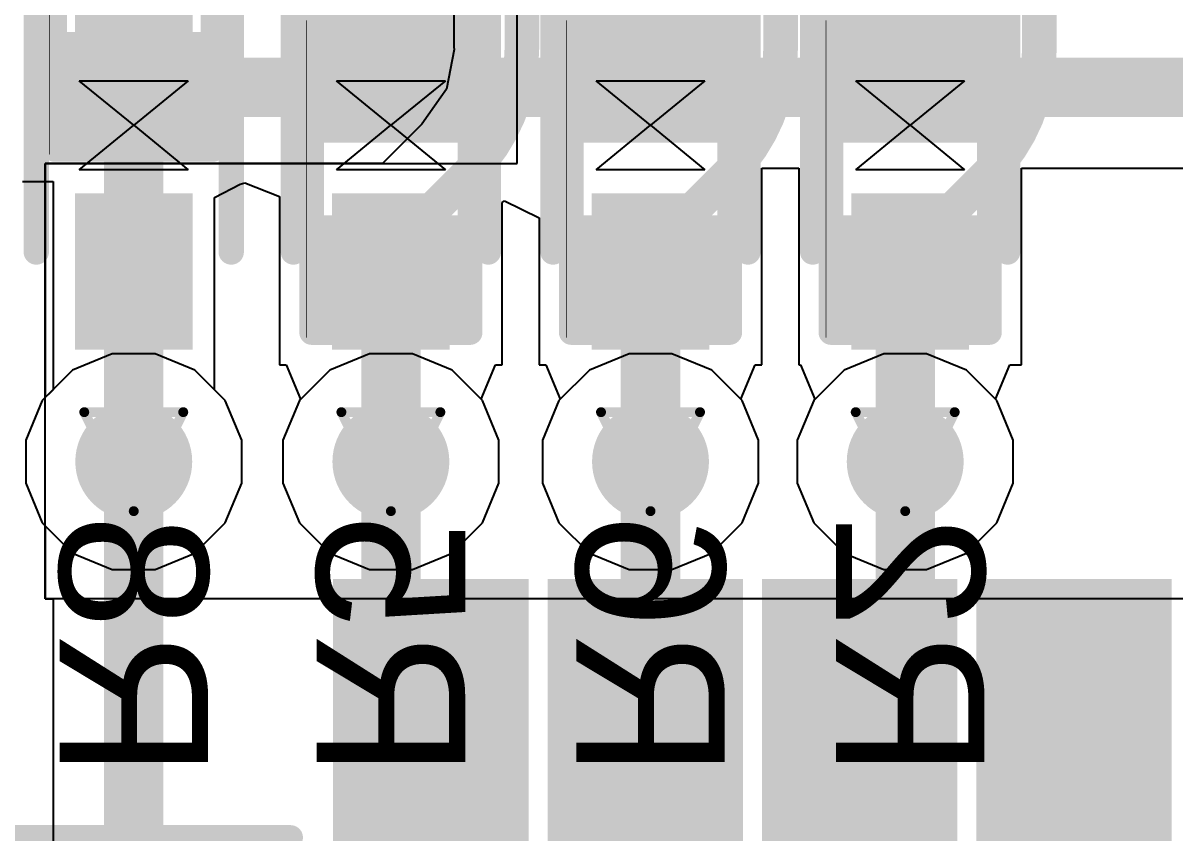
# Model space of a CAD drawing. Header units: inches. Extents: x 0 to 12.2, y 0 to 7.
# Drawn here: x 3.702 to 3.9347, y 2.2891 to 2.4527 of the extents above; entities that cross this region are included whole.
import ezdxf

# ---------------------------------------------------------------- set-up
doc = ezdxf.new("R2010")
doc.units = ezdxf.units.IN
doc.header["$MEASUREMENT"] = 0
for name, color, linetype in [('Bottom Layer', 5, 'Continuous'), ('Bottom Overlay', 54, 'Continuous'), ('Bottom Paste', 16, 'Continuous'), ('Bottom Solder', 6, 'Continuous'), ('Drill Drawing', 1, 'Continuous'), ('Layer 1', 16, 'Continuous'), ('Layer 2', 76, 'Continuous'), ('Top Layer', 1, 'Continuous'), ('Top Overlay', 2, 'Continuous'), ('Top Paste', 8, 'Continuous'), ('Top Solder', 216, 'Continuous'), ('Via Holes', 16, 'Continuous')]:
    doc.layers.add(name, color=color, linetype=linetype)
doc.styles.add('Arial', font='', dxfattribs={"height": 0.2})
doc.styles.get('Arial').set_extended_font_data('Arial')

# ---------------------------------------------------------------- blocks, each defined once
blk = doc.blocks.new('R___0402_B_156')
at = {"layer": 'Bottom Layer'}
for points in [[(-0.0095, 0.0125), (-0.0095, -0.0125), (-0.0275, -0.0125), (-0.0275, 0.0125)], [(0.0275, 0.0125), (0.0275, -0.0125), (0.0095, -0.0125), (0.0095, 0.0125)]]:
    blk.add_hatch(color=5, dxfattribs=at).paths.add_polyline_path(points)
at = {"layer": 'Bottom Paste'}
for points in [[(-0.0095, 0.0125), (-0.0095, -0.0125), (-0.0275, -0.0125), (-0.0275, 0.0125)], [(0.0275, 0.0125), (0.0275, -0.0125), (0.0095, -0.0125), (0.0095, 0.0125)]]:
    blk.add_hatch(color=16, dxfattribs=at).paths.add_polyline_path(points)
at = {"layer": 'Bottom Solder'}
for points in [[(-0.00733, 0.01467), (-0.00733, -0.01467), (-0.02967, -0.01467), (-0.02967, 0.01467)], [(0.02967, 0.01467), (0.02967, -0.01467), (0.00733, -0.01467), (0.00733, 0.01467)]]:
    blk.add_hatch(color=6, dxfattribs=at).paths.add_polyline_path(points)
at = {"layer": 'Bottom Overlay'}
for points in [[(-0.031, 0.016, 0.005, 0.005, 0), (-0.031, -0.016, 0.005, 0.005, 0)], [(-0.031, 0.016, 0.005, 0.005, 0), (0.031, 0.016, 0.005, 0.005, 0)], [(-0.032, 0.017, 0.000127, 0.000127, 0), (0.032, 0.017, 0.000127, 0.000127, 0)], [(0.031, 0.016, 0.005, 0.005, 0), (0.031, -0.016, 0.005, 0.005, 0)], [(-0.031, -0.016, 0.005, 0.005, 0), (0.031, -0.016, 0.005, 0.005, 0)]]:
    blk.add_lwpolyline(points, format="xyseb", dxfattribs=at)
for points in [[(-0.03225, 0.016, 0.0025, 0.0025, 1), (-0.02975, 0.016, 0.0025, 0.0025, 1)], [(-0.03225, 0.016, 0.0025, 0.0025, 1), (-0.02975, 0.016, 0.0025, 0.0025, 1)], [(-0.03203, 0.017, 0.0000635, 0.0000635, 1), (-0.03197, 0.017, 0.0000635, 0.0000635, 1)], [(0.02975, 0.016, 0.0025, 0.0025, 1), (0.03225, 0.016, 0.0025, 0.0025, 1)], [(0.02975, 0.016, 0.0025, 0.0025, 1), (0.03225, 0.016, 0.0025, 0.0025, 1)], [(0.03197, 0.017, 0.0000635, 0.0000635, 1), (0.03203, 0.017, 0.0000635, 0.0000635, 1)], [(-0.03225, -0.016, 0.0025, 0.0025, 1), (-0.02975, -0.016, 0.0025, 0.0025, 1)], [(-0.03225, -0.016, 0.0025, 0.0025, 1), (-0.02975, -0.016, 0.0025, 0.0025, 1)], [(0.02975, -0.016, 0.0025, 0.0025, 1), (0.03225, -0.016, 0.0025, 0.0025, 1)], [(0.02975, -0.016, 0.0025, 0.0025, 1), (0.03225, -0.016, 0.0025, 0.0025, 1)]]:
    blk.add_lwpolyline(points, format="xyseb", close=True, dxfattribs=at)
blk = doc.blocks.new('R___0402_B_158')
at = {"layer": 'Bottom Layer'}
for points in [[(-0.0095, 0.0125), (-0.0095, -0.0125), (-0.0275, -0.0125), (-0.0275, 0.0125)], [(0.0275, 0.0125), (0.0275, -0.0125), (0.0095, -0.0125), (0.0095, 0.0125)]]:
    blk.add_hatch(color=5, dxfattribs=at).paths.add_polyline_path(points)
at = {"layer": 'Bottom Paste'}
for points in [[(-0.0095, 0.0125), (-0.0095, -0.0125), (-0.0275, -0.0125), (-0.0275, 0.0125)], [(0.0275, 0.0125), (0.0275, -0.0125), (0.0095, -0.0125), (0.0095, 0.0125)]]:
    blk.add_hatch(color=16, dxfattribs=at).paths.add_polyline_path(points)
at = {"layer": 'Bottom Solder'}
for points in [[(-0.00733, 0.01467), (-0.00733, -0.01467), (-0.02967, -0.01467), (-0.02967, 0.01467)], [(0.02967, 0.01467), (0.02967, -0.01467), (0.00733, -0.01467), (0.00733, 0.01467)]]:
    blk.add_hatch(color=6, dxfattribs=at).paths.add_polyline_path(points)
at = {"layer": 'Bottom Overlay'}
for points in [[(-0.031, 0.016, 0.005, 0.005, 0), (0.031, 0.016, 0.005, 0.005, 0)], [(-0.031, 0.016, 0.005, 0.005, 0), (-0.031, -0.016, 0.005, 0.005, 0)], [(-0.032, 0.017, 0.000127, 0.000127, 0), (0.032, 0.017, 0.000127, 0.000127, 0)], [(0.031, 0.016, 0.005, 0.005, 0), (0.031, -0.016, 0.005, 0.005, 0)], [(0.031, -0.016, 0.005, 0.005, 0), (-0.031, -0.016, 0.005, 0.005, 0)]]:
    blk.add_lwpolyline(points, format="xyseb", dxfattribs=at)
for points in [[(-0.03225, 0.016, 0.0025, 0.0025, 1), (-0.02975, 0.016, 0.0025, 0.0025, 1)], [(-0.03225, 0.016, 0.0025, 0.0025, 1), (-0.02975, 0.016, 0.0025, 0.0025, 1)], [(-0.03203, 0.017, 0.0000635, 0.0000635, 1), (-0.03197, 0.017, 0.0000635, 0.0000635, 1)], [(0.02975, 0.016, 0.0025, 0.0025, 1), (0.03225, 0.016, 0.0025, 0.0025, 1)], [(0.02975, 0.016, 0.0025, 0.0025, 1), (0.03225, 0.016, 0.0025, 0.0025, 1)], [(0.03197, 0.017, 0.0000635, 0.0000635, 1), (0.03203, 0.017, 0.0000635, 0.0000635, 1)], [(-0.03225, -0.016, 0.0025, 0.0025, 1), (-0.02975, -0.016, 0.0025, 0.0025, 1)], [(-0.03225, -0.016, 0.0025, 0.0025, 1), (-0.02975, -0.016, 0.0025, 0.0025, 1)], [(0.02975, -0.016, 0.0025, 0.0025, 1), (0.03225, -0.016, 0.0025, 0.0025, 1)], [(0.02975, -0.016, 0.0025, 0.0025, 1), (0.03225, -0.016, 0.0025, 0.0025, 1)]]:
    blk.add_lwpolyline(points, format="xyseb", close=True, dxfattribs=at)
blk = doc.blocks.new('R___0402_B_159')
at = {"layer": 'Bottom Layer'}
for points in [[(-0.0095, 0.0125), (-0.0095, -0.0125), (-0.0275, -0.0125), (-0.0275, 0.0125)], [(0.0275, 0.0125), (0.0275, -0.0125), (0.0095, -0.0125), (0.0095, 0.0125)]]:
    blk.add_hatch(color=5, dxfattribs=at).paths.add_polyline_path(points)
at = {"layer": 'Bottom Paste'}
for points in [[(-0.0095, 0.0125), (-0.0095, -0.0125), (-0.0275, -0.0125), (-0.0275, 0.0125)], [(0.0275, 0.0125), (0.0275, -0.0125), (0.0095, -0.0125), (0.0095, 0.0125)]]:
    blk.add_hatch(color=16, dxfattribs=at).paths.add_polyline_path(points)
at = {"layer": 'Bottom Solder'}
for points in [[(-0.00733, 0.01467), (-0.00733, -0.01467), (-0.02967, -0.01467), (-0.02967, 0.01467)], [(0.02967, 0.01467), (0.02967, -0.01467), (0.00733, -0.01467), (0.00733, 0.01467)]]:
    blk.add_hatch(color=6, dxfattribs=at).paths.add_polyline_path(points)
at = {"layer": 'Bottom Overlay'}
for points in [[(-0.031, 0.016, 0.005, 0.005, 0), (0.031, 0.016, 0.005, 0.005, 0)], [(-0.031, 0.016, 0.005, 0.005, 0), (-0.031, -0.016, 0.005, 0.005, 0)], [(-0.032, 0.017, 0.000127, 0.000127, 0), (0.032, 0.017, 0.000127, 0.000127, 0)], [(0.031, 0.016, 0.005, 0.005, 0), (0.031, -0.016, 0.005, 0.005, 0)], [(0.031, -0.016, 0.005, 0.005, 0), (-0.031, -0.016, 0.005, 0.005, 0)]]:
    blk.add_lwpolyline(points, format="xyseb", dxfattribs=at)
for points in [[(-0.03225, 0.016, 0.0025, 0.0025, 1), (-0.02975, 0.016, 0.0025, 0.0025, 1)], [(-0.03225, 0.016, 0.0025, 0.0025, 1), (-0.02975, 0.016, 0.0025, 0.0025, 1)], [(-0.03203, 0.017, 0.0000635, 0.0000635, 1), (-0.03197, 0.017, 0.0000635, 0.0000635, 1)], [(0.02975, 0.016, 0.0025, 0.0025, 1), (0.03225, 0.016, 0.0025, 0.0025, 1)], [(0.02975, 0.016, 0.0025, 0.0025, 1), (0.03225, 0.016, 0.0025, 0.0025, 1)], [(0.03197, 0.017, 0.0000635, 0.0000635, 1), (0.03203, 0.017, 0.0000635, 0.0000635, 1)], [(-0.03225, -0.016, 0.0025, 0.0025, 1), (-0.02975, -0.016, 0.0025, 0.0025, 1)], [(-0.03225, -0.016, 0.0025, 0.0025, 1), (-0.02975, -0.016, 0.0025, 0.0025, 1)], [(0.02975, -0.016, 0.0025, 0.0025, 1), (0.03225, -0.016, 0.0025, 0.0025, 1)], [(0.02975, -0.016, 0.0025, 0.0025, 1), (0.03225, -0.016, 0.0025, 0.0025, 1)]]:
    blk.add_lwpolyline(points, format="xyseb", close=True, dxfattribs=at)
blk = doc.blocks.new('R___0402_B_162')
at = {"layer": 'Bottom Layer'}
for points in [[(-0.0095, 0.0125), (-0.0095, -0.0125), (-0.0275, -0.0125), (-0.0275, 0.0125)], [(0.0275, 0.0125), (0.0275, -0.0125), (0.0095, -0.0125), (0.0095, 0.0125)]]:
    blk.add_hatch(color=5, dxfattribs=at).paths.add_polyline_path(points)
at = {"layer": 'Bottom Paste'}
for points in [[(-0.0095, 0.0125), (-0.0095, -0.0125), (-0.0275, -0.0125), (-0.0275, 0.0125)], [(0.0275, 0.0125), (0.0275, -0.0125), (0.0095, -0.0125), (0.0095, 0.0125)]]:
    blk.add_hatch(color=16, dxfattribs=at).paths.add_polyline_path(points)
at = {"layer": 'Bottom Solder'}
for points in [[(-0.00733, 0.01467), (-0.00733, -0.01467), (-0.02967, -0.01467), (-0.02967, 0.01467)], [(0.02967, 0.01467), (0.02967, -0.01467), (0.00733, -0.01467), (0.00733, 0.01467)]]:
    blk.add_hatch(color=6, dxfattribs=at).paths.add_polyline_path(points)
at = {"layer": 'Bottom Overlay'}
for points in [[(-0.031, 0.016, 0.005, 0.005, 0), (0.031, 0.016, 0.005, 0.005, 0)], [(-0.031, 0.016, 0.005, 0.005, 0), (-0.031, -0.016, 0.005, 0.005, 0)], [(-0.032, 0.017, 0.000127, 0.000127, 0), (0.032, 0.017, 0.000127, 0.000127, 0)], [(0.031, 0.016, 0.005, 0.005, 0), (0.031, -0.016, 0.005, 0.005, 0)], [(-0.031, -0.016, 0.005, 0.005, 0), (0.031, -0.016, 0.005, 0.005, 0)]]:
    blk.add_lwpolyline(points, format="xyseb", dxfattribs=at)
for points in [[(-0.03225, 0.016, 0.0025, 0.0025, 1), (-0.02975, 0.016, 0.0025, 0.0025, 1)], [(-0.03225, 0.016, 0.0025, 0.0025, 1), (-0.02975, 0.016, 0.0025, 0.0025, 1)], [(-0.03203, 0.017, 0.0000635, 0.0000635, 1), (-0.03197, 0.017, 0.0000635, 0.0000635, 1)], [(0.02975, 0.016, 0.0025, 0.0025, 1), (0.03225, 0.016, 0.0025, 0.0025, 1)], [(0.02975, 0.016, 0.0025, 0.0025, 1), (0.03225, 0.016, 0.0025, 0.0025, 1)], [(0.03197, 0.017, 0.0000635, 0.0000635, 1), (0.03203, 0.017, 0.0000635, 0.0000635, 1)], [(-0.03225, -0.016, 0.0025, 0.0025, 1), (-0.02975, -0.016, 0.0025, 0.0025, 1)], [(-0.03225, -0.016, 0.0025, 0.0025, 1), (-0.02975, -0.016, 0.0025, 0.0025, 1)], [(0.02975, -0.016, 0.0025, 0.0025, 1), (0.03225, -0.016, 0.0025, 0.0025, 1)], [(0.02975, -0.016, 0.0025, 0.0025, 1), (0.03225, -0.016, 0.0025, 0.0025, 1)]]:
    blk.add_lwpolyline(points, format="xyseb", close=True, dxfattribs=at)
blk = doc.blocks.new('5027740891_195')
at = {"layer": 'Top Layer'}
for points in [[(-0.13199, 0.32185), (-0.10049, 0.32185), (-0.10049, 0.25571), (-0.13199, 0.25571)], [(-0.08868, 0.32185), (-0.05718, 0.32185), (-0.05718, 0.25571), (-0.08868, 0.25571)], [(-0.04537, 0.32185), (-0.01388, 0.32185), (-0.01388, 0.25571), (-0.04537, 0.25571)], [(-0.00207, 0.32185), (0.02943, 0.32185), (0.02943, 0.25571), (-0.00207, 0.25571)]]:
    blk.add_hatch(color=1, dxfattribs=at).paths.add_polyline_path(points)
at = {"layer": 'Top Paste'}
for points in [[(-0.13199, 0.32185), (-0.10049, 0.32185), (-0.10049, 0.25571), (-0.13199, 0.25571)], [(-0.08868, 0.32185), (-0.05718, 0.32185), (-0.05718, 0.25571), (-0.08868, 0.25571)], [(-0.04537, 0.32185), (-0.01388, 0.32185), (-0.01388, 0.25571), (-0.04537, 0.25571)], [(-0.00207, 0.32185), (0.02943, 0.32185), (0.02943, 0.25571), (-0.00207, 0.25571)]]:
    blk.add_hatch(color=8, dxfattribs=at).paths.add_polyline_path(points)
at = {"layer": 'Top Solder'}
for points in [[(-0.13599, 0.32585), (-0.09649, 0.32585), (-0.09649, 0.25171), (-0.13599, 0.25171)], [(-0.09268, 0.32585), (-0.05318, 0.32585), (-0.05318, 0.25171), (-0.09268, 0.25171)], [(-0.04937, 0.32585), (-0.00988, 0.32585), (-0.00988, 0.25171), (-0.04937, 0.25171)], [(-0.00607, 0.32585), (0.03343, 0.32585), (0.03343, 0.25171), (-0.00607, 0.25171)]]:
    blk.add_hatch(color=216, dxfattribs=at).paths.add_polyline_path(points)
at = {"layer": 'Top Overlay'}
blk.add_lwpolyline([(-0.21191, 0.27362, 0.005, 0.005, 0), (-0.14459, 0.27362, 0.005, 0.005, 0)], format="xyseb", dxfattribs=at)
blk.add_lwpolyline([(-0.14584, 0.27362, 0.0025, 0.0025, 1), (-0.14334, 0.27362, 0.0025, 0.0025, 1)], format="xyseb", close=True, dxfattribs=at)
blk = doc.blocks.new('SOD_523__B__D____________202')
at = {"layer": 'Top Layer'}
for points in [[(-0.04134, 0.00787), (-0.01771, 0.00787), (-0.01771, -0.00787), (-0.04134, -0.00787)], [(0.04134, -0.00787), (0.01771, -0.00787), (0.01771, 0.00787), (0.04134, 0.00787)]]:
    blk.add_hatch(color=1, dxfattribs=at).paths.add_polyline_path(points)
at = {"layer": 'Top Paste'}
for points in [[(-0.04134, 0.00787), (-0.01771, 0.00787), (-0.01771, -0.00787), (-0.04134, -0.00787)], [(0.04134, -0.00787), (0.01771, -0.00787), (0.01771, 0.00787), (0.04134, 0.00787)]]:
    blk.add_hatch(color=8, dxfattribs=at).paths.add_polyline_path(points)
at = {"layer": 'Top Solder'}
for points in [[(-0.04534, 0.01187), (-0.01371, 0.01187), (-0.01371, -0.01187), (-0.04534, -0.01187)], [(0.04534, -0.01187), (0.01371, -0.01187), (0.01371, 0.01187), (0.04534, 0.01187)]]:
    blk.add_hatch(color=216, dxfattribs=at).paths.add_polyline_path(points)
at = {"layer": 'Top Overlay'}
for p, q in [((-0.009, -0.011), (-0.009, 0.011)), ((-0.009, 0.011), (0, 0)), ((0, 0), (0.009, 0.011)), ((0.009, 0.011), (0.009, -0.011)), ((0, 0), (-0.009, -0.011)), ((0, 0), (0, 0)), ((0, 0), (0, 0)), ((0.009, -0.011), (0, 0))]:
    blk.add_line(p, q, dxfattribs=at)
for points in [[(0.02559, 0.01969, 0.00512, 0.00512, 0), (-0.02559, 0.01969, 0.00512, 0.00512, 0)], [(0, -0.01, 0.00394, 0.00394, 0), (0, 0.009, 0.00394, 0.00394, 0)], [(0.02559, -0.01969, 0.00512, 0.00512, 0), (-0.02559, -0.01969, 0.00512, 0.00512, 0)]]:
    blk.add_lwpolyline(points, format="xyseb", dxfattribs=at)
for points in [[(-0.02687, 0.01969, 0.00256, 0.00256, 1), (-0.02431, 0.01969, 0.00256, 0.00256, 1)], [(0.02431, 0.01969, 0.00256, 0.00256, 1), (0.02687, 0.01969, 0.00256, 0.00256, 1)], [(-0.00098, 0.009, 0.00197, 0.00197, 1), (0.00098, 0.009, 0.00197, 0.00197, 1)], [(-0.00098, -0.01, 0.00197, 0.00197, 1), (0.00098, -0.01, 0.00197, 0.00197, 1)], [(-0.02687, -0.01969, 0.00256, 0.00256, 1), (-0.02431, -0.01969, 0.00256, 0.00256, 1)], [(0.02431, -0.01969, 0.00256, 0.00256, 1), (0.02687, -0.01969, 0.00256, 0.00256, 1)]]:
    blk.add_lwpolyline(points, format="xyseb", close=True, dxfattribs=at)
blk = doc.blocks.new('SOD_523__B__D____________203')
at = {"layer": 'Top Layer'}
for points in [[(-0.04134, 0.00787), (-0.01771, 0.00787), (-0.01771, -0.00787), (-0.04134, -0.00787)], [(0.04134, -0.00787), (0.01771, -0.00787), (0.01771, 0.00787), (0.04134, 0.00787)]]:
    blk.add_hatch(color=1, dxfattribs=at).paths.add_polyline_path(points)
at = {"layer": 'Top Paste'}
for points in [[(-0.04134, 0.00787), (-0.01771, 0.00787), (-0.01771, -0.00787), (-0.04134, -0.00787)], [(0.04134, -0.00787), (0.01771, -0.00787), (0.01771, 0.00787), (0.04134, 0.00787)]]:
    blk.add_hatch(color=8, dxfattribs=at).paths.add_polyline_path(points)
at = {"layer": 'Top Solder'}
for points in [[(-0.04534, 0.01187), (-0.01371, 0.01187), (-0.01371, -0.01187), (-0.04534, -0.01187)], [(0.04534, -0.01187), (0.01371, -0.01187), (0.01371, 0.01187), (0.04534, 0.01187)]]:
    blk.add_hatch(color=216, dxfattribs=at).paths.add_polyline_path(points)
at = {"layer": 'Top Overlay'}
for p, q in [((-0.009, -0.011), (-0.009, 0.011)), ((-0.009, 0.011), (0, 0)), ((0, 0), (0.009, 0.011)), ((0.009, 0.011), (0.009, -0.011)), ((0, 0), (-0.009, -0.011)), ((0, 0), (0, 0)), ((0, 0), (0, 0)), ((0.009, -0.011), (0, 0))]:
    blk.add_line(p, q, dxfattribs=at)
for points in [[(0.02559, 0.01969, 0.00512, 0.00512, 0), (-0.02559, 0.01969, 0.00512, 0.00512, 0)], [(0, -0.01, 0.00394, 0.00394, 0), (0, 0.009, 0.00394, 0.00394, 0)], [(0.02559, -0.01969, 0.00512, 0.00512, 0), (-0.02559, -0.01969, 0.00512, 0.00512, 0)]]:
    blk.add_lwpolyline(points, format="xyseb", dxfattribs=at)
for points in [[(-0.02687, 0.01969, 0.00256, 0.00256, 1), (-0.02431, 0.01969, 0.00256, 0.00256, 1)], [(0.02431, 0.01969, 0.00256, 0.00256, 1), (0.02687, 0.01969, 0.00256, 0.00256, 1)], [(-0.00098, 0.009, 0.00197, 0.00197, 1), (0.00098, 0.009, 0.00197, 0.00197, 1)], [(-0.00098, -0.01, 0.00197, 0.00197, 1), (0.00098, -0.01, 0.00197, 0.00197, 1)], [(-0.02687, -0.01969, 0.00256, 0.00256, 1), (-0.02431, -0.01969, 0.00256, 0.00256, 1)], [(0.02431, -0.01969, 0.00256, 0.00256, 1), (0.02687, -0.01969, 0.00256, 0.00256, 1)]]:
    blk.add_lwpolyline(points, format="xyseb", close=True, dxfattribs=at)
blk = doc.blocks.new('SOD_523__B__D____________206')
at = {"layer": 'Top Layer'}
for points in [[(-0.04134, 0.00787), (-0.01771, 0.00787), (-0.01771, -0.00787), (-0.04134, -0.00787)], [(0.04134, -0.00787), (0.01771, -0.00787), (0.01771, 0.00787), (0.04134, 0.00787)]]:
    blk.add_hatch(color=1, dxfattribs=at).paths.add_polyline_path(points)
at = {"layer": 'Top Paste'}
for points in [[(-0.04134, 0.00787), (-0.01771, 0.00787), (-0.01771, -0.00787), (-0.04134, -0.00787)], [(0.04134, -0.00787), (0.01771, -0.00787), (0.01771, 0.00787), (0.04134, 0.00787)]]:
    blk.add_hatch(color=8, dxfattribs=at).paths.add_polyline_path(points)
at = {"layer": 'Top Solder'}
for points in [[(-0.04534, 0.01187), (-0.01371, 0.01187), (-0.01371, -0.01187), (-0.04534, -0.01187)], [(0.04534, -0.01187), (0.01371, -0.01187), (0.01371, 0.01187), (0.04534, 0.01187)]]:
    blk.add_hatch(color=216, dxfattribs=at).paths.add_polyline_path(points)
at = {"layer": 'Top Overlay'}
for p, q in [((-0.009, -0.011), (-0.009, 0.011)), ((-0.009, 0.011), (0, 0)), ((0, 0), (0.009, 0.011)), ((0.009, 0.011), (0.009, -0.011)), ((0, 0), (-0.009, -0.011)), ((0, 0), (0, 0)), ((0, 0), (0, 0)), ((0.009, -0.011), (0, 0))]:
    blk.add_line(p, q, dxfattribs=at)
for points in [[(0.02559, 0.01969, 0.00512, 0.00512, 0), (-0.02559, 0.01969, 0.00512, 0.00512, 0)], [(0, -0.01, 0.00394, 0.00394, 0), (0, 0.009, 0.00394, 0.00394, 0)], [(0.02559, -0.01969, 0.00512, 0.00512, 0), (-0.02559, -0.01969, 0.00512, 0.00512, 0)]]:
    blk.add_lwpolyline(points, format="xyseb", dxfattribs=at)
for points in [[(-0.02687, 0.01969, 0.00256, 0.00256, 1), (-0.02431, 0.01969, 0.00256, 0.00256, 1)], [(0.02431, 0.01969, 0.00256, 0.00256, 1), (0.02687, 0.01969, 0.00256, 0.00256, 1)], [(-0.00098, 0.009, 0.00197, 0.00197, 1), (0.00098, 0.009, 0.00197, 0.00197, 1)], [(-0.00098, -0.01, 0.00197, 0.00197, 1), (0.00098, -0.01, 0.00197, 0.00197, 1)], [(-0.02687, -0.01969, 0.00256, 0.00256, 1), (-0.02431, -0.01969, 0.00256, 0.00256, 1)], [(0.02431, -0.01969, 0.00256, 0.00256, 1), (0.02687, -0.01969, 0.00256, 0.00256, 1)]]:
    blk.add_lwpolyline(points, format="xyseb", close=True, dxfattribs=at)
blk = doc.blocks.new('SOD_523__B__D____________208')
at = {"layer": 'Top Layer'}
for points in [[(-0.04134, 0.00787), (-0.01771, 0.00787), (-0.01771, -0.00787), (-0.04134, -0.00787)], [(0.04134, -0.00787), (0.01771, -0.00787), (0.01771, 0.00787), (0.04134, 0.00787)]]:
    blk.add_hatch(color=1, dxfattribs=at).paths.add_polyline_path(points)
at = {"layer": 'Top Paste'}
for points in [[(-0.04134, 0.00787), (-0.01771, 0.00787), (-0.01771, -0.00787), (-0.04134, -0.00787)], [(0.04134, -0.00787), (0.01771, -0.00787), (0.01771, 0.00787), (0.04134, 0.00787)]]:
    blk.add_hatch(color=8, dxfattribs=at).paths.add_polyline_path(points)
at = {"layer": 'Top Solder'}
for points in [[(-0.04534, 0.01187), (-0.01371, 0.01187), (-0.01371, -0.01187), (-0.04534, -0.01187)], [(0.04534, -0.01187), (0.01371, -0.01187), (0.01371, 0.01187), (0.04534, 0.01187)]]:
    blk.add_hatch(color=216, dxfattribs=at).paths.add_polyline_path(points)
at = {"layer": 'Top Overlay'}
for p, q in [((-0.009, -0.011), (-0.009, 0.011)), ((-0.009, 0.011), (0, 0)), ((0, 0), (0.009, 0.011)), ((0.009, 0.011), (0.009, -0.011)), ((0, 0), (-0.009, -0.011)), ((0, 0), (0, 0)), ((0.009, -0.011), (0, 0)), ((0, 0), (0, 0))]:
    blk.add_line(p, q, dxfattribs=at)
for points in [[(0.02559, 0.01969, 0.00512, 0.00512, 0), (-0.02559, 0.01969, 0.00512, 0.00512, 0)], [(0, -0.01, 0.00394, 0.00394, 0), (0, 0.009, 0.00394, 0.00394, 0)], [(0.02559, -0.01969, 0.00512, 0.00512, 0), (-0.02559, -0.01969, 0.00512, 0.00512, 0)]]:
    blk.add_lwpolyline(points, format="xyseb", dxfattribs=at)
for points in [[(-0.02687, 0.01969, 0.00256, 0.00256, 1), (-0.02431, 0.01969, 0.00256, 0.00256, 1)], [(0.02431, 0.01969, 0.00256, 0.00256, 1), (0.02687, 0.01969, 0.00256, 0.00256, 1)], [(-0.00098, 0.009, 0.00197, 0.00197, 1), (0.00098, 0.009, 0.00197, 0.00197, 1)], [(-0.00098, -0.01, 0.00197, 0.00197, 1), (0.00098, -0.01, 0.00197, 0.00197, 1)], [(-0.02687, -0.01969, 0.00256, 0.00256, 1), (-0.02431, -0.01969, 0.00256, 0.00256, 1)], [(0.02431, -0.01969, 0.00256, 0.00256, 1), (0.02687, -0.01969, 0.00256, 0.00256, 1)]]:
    blk.add_lwpolyline(points, format="xyseb", close=True, dxfattribs=at)

msp = doc.modelspace()

# ---------------------------------------------------------------- hatches: boundary and pattern name
at = {"layer": 'Bottom Layer'}
h = msp.add_hatch(color=5, dxfattribs=at)
edge = h.paths.add_edge_path()
edge.add_arc((3.72432, 2.36412), 0.01181, 0, 360)
h = msp.add_hatch(color=5, dxfattribs=at)
edge = h.paths.add_edge_path()
edge.add_arc((3.77627, 2.36412), 0.01181, 0, 360)
h = msp.add_hatch(color=5, dxfattribs=at)
edge = h.paths.add_edge_path()
edge.add_arc((3.82872, 2.36412), 0.01181, 0, 360)
h = msp.add_hatch(color=5, dxfattribs=at)
edge = h.paths.add_edge_path()
edge.add_arc((3.88018, 2.36412), 0.01181, 0, 360)
at = {"layer": 'Layer 1'}
h = msp.add_hatch(color=16, dxfattribs=at)
edge = h.paths.add_edge_path()
edge.add_arc((3.72432, 2.36412), 0.01181, 0, 360)
h = msp.add_hatch(color=16, dxfattribs=at)
edge = h.paths.add_edge_path()
edge.add_arc((3.77627, 2.36412), 0.01181, 0, 360)
h = msp.add_hatch(color=16, dxfattribs=at)
edge = h.paths.add_edge_path()
edge.add_arc((3.82872, 2.36412), 0.01181, 0, 360)
h = msp.add_hatch(color=16, dxfattribs=at)
edge = h.paths.add_edge_path()
edge.add_arc((3.88018, 2.36412), 0.01181, 0, 360)
at = {"layer": 'Layer 2'}
h = msp.add_hatch(color=76, dxfattribs=at)
edge = h.paths.add_edge_path()
edge.add_arc((3.72432, 2.36412), 0.01181, 0, 360)
h = msp.add_hatch(color=76, dxfattribs=at)
edge = h.paths.add_edge_path()
edge.add_arc((3.77627, 2.36412), 0.01181, 0, 360)
h = msp.add_hatch(color=76, dxfattribs=at)
edge = h.paths.add_edge_path()
edge.add_arc((3.82872, 2.36412), 0.01181, 0, 360)
h = msp.add_hatch(color=76, dxfattribs=at)
edge = h.paths.add_edge_path()
edge.add_arc((3.88018, 2.36412), 0.01181, 0, 360)
at = {"layer": 'Top Layer'}
h = msp.add_hatch(color=1, dxfattribs=at)
edge = h.paths.add_edge_path()
edge.add_arc((3.72432, 2.36412), 0.01181, 0, 360)
h = msp.add_hatch(color=1, dxfattribs=at)
edge = h.paths.add_edge_path()
edge.add_arc((3.77627, 2.36412), 0.01181, 0, 360)
h = msp.add_hatch(color=1, dxfattribs=at)
edge = h.paths.add_edge_path()
edge.add_arc((3.82872, 2.36412), 0.01181, 0, 360)
h = msp.add_hatch(color=1, dxfattribs=at)
edge = h.paths.add_edge_path()
edge.add_arc((3.88018, 2.36412), 0.01181, 0, 360)
at = {"layer": 'Via Holes'}
h = msp.add_hatch(color=7, dxfattribs=at)
edge = h.paths.add_edge_path()
edge.add_arc((3.72432, 2.36412), 0.00591, 0, 360)
h = msp.add_hatch(color=7, dxfattribs=at)
edge = h.paths.add_edge_path()
edge.add_arc((3.77627, 2.36412), 0.00591, 0, 360)
h = msp.add_hatch(color=7, dxfattribs=at)
edge = h.paths.add_edge_path()
edge.add_arc((3.82872, 2.36412), 0.00591, 0, 360)
h = msp.add_hatch(color=7, dxfattribs=at)
edge = h.paths.add_edge_path()
edge.add_arc((3.88018, 2.36412), 0.00591, 0, 360)

# ---------------------------------------------------------------- linework, layer by layer
at = {"layer": 'Bottom Layer'}
for p, q in [((3.85122, 2.42071), (3.85122, 2.4234)), ((3.85122, 2.4234), (3.85868, 2.4234)), ((3.85868, 2.4234), (3.85868, 2.38371)), ((3.90368, 2.38371), (3.90368, 2.4234)), ((3.90368, 2.4234), (4.01202, 2.4234)), ((3.70182, 2.42071), (3.70801, 2.42071)), ((3.70801, 2.42071), (3.70801, 2.37865)), ((3.74584, 2.4202), (3.74677, 2.42046)), ((3.74677, 2.42046), (3.75377, 2.41765)), ((3.85122, 2.38371), (3.85122, 2.42071)), ((3.85122, 2.42071), (3.85122, 2.42071)), ((3.74064, 2.41751), (3.74584, 2.4202)), ((3.74064, 2.37865), (3.74064, 2.41751)), ((3.75377, 2.41765), (3.75377, 2.38371)), ((3.79877, 2.41646), (3.79922, 2.41681)), ((3.79877, 2.38371), (3.79877, 2.41646)), ((3.79922, 2.41681), (3.80622, 2.41335)), ((3.80622, 2.41335), (3.80622, 2.38371)), ((3.75377, 2.38371), (3.75512, 2.38371)), ((3.75512, 2.38371), (3.75802, 2.37671)), ((3.79453, 2.37671), (3.79743, 2.38371)), ((3.79743, 2.38371), (3.79877, 2.38371)), ((3.80622, 2.38371), (3.80757, 2.38371)), ((3.80757, 2.38371), (3.81047, 2.37671)), ((3.84698, 2.37671), (3.84988, 2.38371)), ((3.84988, 2.38371), (3.85122, 2.38371)), ((3.85868, 2.38371), (3.85902, 2.38371)), ((3.85902, 2.38371), (3.86192, 2.37671)), ((3.89843, 2.37671), (3.90133, 2.38371)), ((3.90133, 2.38371), (3.90368, 2.38371)), ((3.70801, 2.37865), (3.70583, 2.37647)), ((3.74281, 2.37647), (3.74064, 2.37865)), ((3.70583, 2.37647), (3.70251, 2.36846)), ((3.74613, 2.36846), (3.74281, 2.37647)), ((3.75778, 2.37647), (3.75446, 2.36846)), ((3.75802, 2.37671), (3.75778, 2.37647)), ((3.79476, 2.37647), (3.79453, 2.37671)), ((3.79809, 2.36846), (3.79476, 2.37647)), ((3.81023, 2.37647), (3.80691, 2.36846)), ((3.81047, 2.37671), (3.81023, 2.37647)), ((3.84722, 2.37647), (3.84698, 2.37671)), ((3.85054, 2.36846), (3.84722, 2.37647)), ((3.86169, 2.37647), (3.85836, 2.36846)), ((3.86192, 2.37671), (3.86169, 2.37647)), ((3.89867, 2.37647), (3.89843, 2.37671)), ((3.90199, 2.36846), (3.89867, 2.37647)), ((3.70251, 2.36846), (3.70251, 2.35978)), ((3.74613, 2.35978), (3.74613, 2.36846)), ((3.75446, 2.36846), (3.75446, 2.35978)), ((3.79809, 2.35978), (3.79809, 2.36846)), ((3.80691, 2.36846), (3.80691, 2.35978)), ((3.85054, 2.35978), (3.85054, 2.36846)), ((3.85836, 2.36846), (3.85836, 2.35978)), ((3.90199, 2.35978), (3.90199, 2.36846)), ((3.70251, 2.35978), (3.70583, 2.35176)), ((3.74281, 2.35176), (3.74613, 2.35978)), ((3.75446, 2.35978), (3.75778, 2.35176)), ((3.79476, 2.35176), (3.79809, 2.35978)), ((3.80691, 2.35978), (3.81023, 2.35176)), ((3.84722, 2.35176), (3.85054, 2.35978)), ((3.85836, 2.35978), (3.86169, 2.35176)), ((3.89867, 2.35176), (3.90199, 2.35978)), ((3.70583, 2.35176), (3.71197, 2.34563)), ((3.73668, 2.34563), (3.74281, 2.35176)), ((3.75778, 2.35176), (3.76392, 2.34563)), ((3.78863, 2.34563), (3.79476, 2.35176)), ((3.81023, 2.35176), (3.81637, 2.34563)), ((3.84108, 2.34563), (3.84722, 2.35176)), ((3.86169, 2.35176), (3.86782, 2.34563)), ((3.89253, 2.34563), (3.89867, 2.35176)), ((3.71197, 2.34563), (3.71998, 2.34231)), ((3.72866, 2.34231), (3.73668, 2.34563)), ((3.76392, 2.34563), (3.77194, 2.34231)), ((3.78061, 2.34231), (3.78863, 2.34563)), ((3.81637, 2.34563), (3.82439, 2.34231)), ((3.83306, 2.34231), (3.84108, 2.34563)), ((3.86782, 2.34563), (3.87584, 2.34231)), ((3.88451, 2.34231), (3.89253, 2.34563)), ((3.71998, 2.34231), (3.72866, 2.34231)), ((3.77194, 2.34231), (3.78061, 2.34231)), ((3.82439, 2.34231), (3.83306, 2.34231)), ((3.87584, 2.34231), (3.88451, 2.34231))]:
    msp.add_line(p, q, dxfattribs=at)
for points in [[(3.72432, 2.36412, 0.012, 0.012, 0), (3.72432, 2.43971, 0.012, 0.012, 0)], [(3.72432, 2.43971, 0.012, 0.012, 0), (3.77627, 2.43971, 0.012, 0.012, 0)], [(3.77627, 2.43971, 0.012, 0.012, 0), (4.03452, 2.43971, 0.012, 0.012, 0)], [(3.77627, 2.36412, 0.01, 0.01, 0), (3.77627, 2.40271, 0.01, 0.01, 0)], [(3.82872, 2.36412, 0.01, 0.01, 0), (3.82872, 2.40271, 0.01, 0.01, 0)], [(3.88018, 2.36412, 0.01, 0.01, 0), (3.88018, 2.40171, 0.01, 0.01, 0)], [(3.88018, 2.40171, 0.008, 0.008, 0), (3.88118, 2.40271, 0.008, 0.008, 0)]]:
    msp.add_lwpolyline(points, format="xyseb", dxfattribs=at)
for points in [[(3.72132, 2.43971, 0.006, 0.006, 1), (3.72732, 2.43971, 0.006, 0.006, 1)], [(3.72132, 2.43971, 0.006, 0.006, 1), (3.72732, 2.43971, 0.006, 0.006, 1)], [(3.77327, 2.43971, 0.006, 0.006, 1), (3.77927, 2.43971, 0.006, 0.006, 1)], [(3.77327, 2.43971, 0.006, 0.006, 1), (3.77927, 2.43971, 0.006, 0.006, 1)], [(3.77377, 2.40271, 0.005, 0.005, 1), (3.77877, 2.40271, 0.005, 0.005, 1)], [(3.82622, 2.40271, 0.005, 0.005, 1), (3.83122, 2.40271, 0.005, 0.005, 1)], [(3.87768, 2.40171, 0.005, 0.005, 1), (3.88268, 2.40171, 0.005, 0.005, 1)], [(3.87918, 2.40271, 0.004, 0.004, 1), (3.88318, 2.40271, 0.004, 0.004, 1)], [(3.87818, 2.40171, 0.004, 0.004, 1), (3.88218, 2.40171, 0.004, 0.004, 1)], [(3.72132, 2.36412, 0.006, 0.006, 1), (3.72732, 2.36412, 0.006, 0.006, 1)], [(3.77377, 2.36412, 0.005, 0.005, 1), (3.77877, 2.36412, 0.005, 0.005, 1)], [(3.82622, 2.36412, 0.005, 0.005, 1), (3.83122, 2.36412, 0.005, 0.005, 1)], [(3.87768, 2.36412, 0.005, 0.005, 1), (3.88268, 2.36412, 0.005, 0.005, 1)]]:
    msp.add_lwpolyline(points, format="xyseb", close=True, dxfattribs=at)
at = {"layer": 'Drill Drawing'}
for points in [[(3.71432, 2.37412, 0.002, 0.002, 0), (3.73432, 2.37412, 0.002, 0.002, 0)], [(3.71432, 2.37412, 0.002, 0.002, 0), (3.72432, 2.35412, 0.002, 0.002, 0)], [(3.72432, 2.35412, 0.002, 0.002, 0), (3.73432, 2.37412, 0.002, 0.002, 0)], [(3.76627, 2.37412, 0.002, 0.002, 0), (3.78627, 2.37412, 0.002, 0.002, 0)], [(3.76627, 2.37412, 0.002, 0.002, 0), (3.77627, 2.35412, 0.002, 0.002, 0)], [(3.77627, 2.35412, 0.002, 0.002, 0), (3.78627, 2.37412, 0.002, 0.002, 0)], [(3.81872, 2.37412, 0.002, 0.002, 0), (3.83872, 2.37412, 0.002, 0.002, 0)], [(3.81872, 2.37412, 0.002, 0.002, 0), (3.82872, 2.35412, 0.002, 0.002, 0)], [(3.82872, 2.35412, 0.002, 0.002, 0), (3.83872, 2.37412, 0.002, 0.002, 0)], [(3.87018, 2.37412, 0.002, 0.002, 0), (3.89018, 2.37412, 0.002, 0.002, 0)], [(3.87018, 2.37412, 0.002, 0.002, 0), (3.88018, 2.35412, 0.002, 0.002, 0)], [(3.88018, 2.35412, 0.002, 0.002, 0), (3.89018, 2.37412, 0.002, 0.002, 0)]]:
    msp.add_lwpolyline(points, format="xyseb", dxfattribs=at)
for points in [[(3.71382, 2.37412, 0.001, 0.001, 1), (3.71482, 2.37412, 0.001, 0.001, 1)], [(3.71382, 2.37412, 0.001, 0.001, 1), (3.71482, 2.37412, 0.001, 0.001, 1)], [(3.73382, 2.37412, 0.001, 0.001, 1), (3.73482, 2.37412, 0.001, 0.001, 1)], [(3.73382, 2.37412, 0.001, 0.001, 1), (3.73482, 2.37412, 0.001, 0.001, 1)], [(3.76577, 2.37412, 0.001, 0.001, 1), (3.76677, 2.37412, 0.001, 0.001, 1)], [(3.76577, 2.37412, 0.001, 0.001, 1), (3.76677, 2.37412, 0.001, 0.001, 1)], [(3.78577, 2.37412, 0.001, 0.001, 1), (3.78677, 2.37412, 0.001, 0.001, 1)], [(3.78577, 2.37412, 0.001, 0.001, 1), (3.78677, 2.37412, 0.001, 0.001, 1)], [(3.81822, 2.37412, 0.001, 0.001, 1), (3.81922, 2.37412, 0.001, 0.001, 1)], [(3.81822, 2.37412, 0.001, 0.001, 1), (3.81922, 2.37412, 0.001, 0.001, 1)], [(3.83822, 2.37412, 0.001, 0.001, 1), (3.83922, 2.37412, 0.001, 0.001, 1)], [(3.83822, 2.37412, 0.001, 0.001, 1), (3.83922, 2.37412, 0.001, 0.001, 1)], [(3.86968, 2.37412, 0.001, 0.001, 1), (3.87068, 2.37412, 0.001, 0.001, 1)], [(3.86968, 2.37412, 0.001, 0.001, 1), (3.87068, 2.37412, 0.001, 0.001, 1)], [(3.88968, 2.37412, 0.001, 0.001, 1), (3.89068, 2.37412, 0.001, 0.001, 1)], [(3.88968, 2.37412, 0.001, 0.001, 1), (3.89068, 2.37412, 0.001, 0.001, 1)], [(3.72382, 2.35412, 0.001, 0.001, 1), (3.72482, 2.35412, 0.001, 0.001, 1)], [(3.72382, 2.35412, 0.001, 0.001, 1), (3.72482, 2.35412, 0.001, 0.001, 1)], [(3.77577, 2.35412, 0.001, 0.001, 1), (3.77677, 2.35412, 0.001, 0.001, 1)], [(3.77577, 2.35412, 0.001, 0.001, 1), (3.77677, 2.35412, 0.001, 0.001, 1)], [(3.82822, 2.35412, 0.001, 0.001, 1), (3.82922, 2.35412, 0.001, 0.001, 1)], [(3.82822, 2.35412, 0.001, 0.001, 1), (3.82922, 2.35412, 0.001, 0.001, 1)], [(3.87968, 2.35412, 0.001, 0.001, 1), (3.88068, 2.35412, 0.001, 0.001, 1)], [(3.87968, 2.35412, 0.001, 0.001, 1), (3.88068, 2.35412, 0.001, 0.001, 1)]]:
    msp.add_lwpolyline(points, format="xyseb", close=True, dxfattribs=at)
at = {"layer": 'Layer 1'}
for p, q in [((3.71998, 2.38593), (3.71197, 2.38261)), ((3.72866, 2.38593), (3.71998, 2.38593)), ((3.73668, 2.38261), (3.72866, 2.38593)), ((3.77194, 2.38593), (3.76392, 2.38261)), ((3.78061, 2.38593), (3.77194, 2.38593)), ((3.78863, 2.38261), (3.78061, 2.38593)), ((3.82439, 2.38593), (3.81637, 2.38261)), ((3.83306, 2.38593), (3.82439, 2.38593)), ((3.84108, 2.38261), (3.83306, 2.38593)), ((3.87584, 2.38593), (3.86782, 2.38261)), ((3.88451, 2.38593), (3.87584, 2.38593)), ((3.89253, 2.38261), (3.88451, 2.38593)), ((3.71197, 2.38261), (3.70583, 2.37647)), ((3.74281, 2.37647), (3.73668, 2.38261)), ((3.76392, 2.38261), (3.75778, 2.37647)), ((3.79476, 2.37647), (3.78863, 2.38261)), ((3.81637, 2.38261), (3.81023, 2.37647)), ((3.84722, 2.37647), (3.84108, 2.38261)), ((3.86782, 2.38261), (3.86169, 2.37647)), ((3.89867, 2.37647), (3.89253, 2.38261)), ((3.70583, 2.37647), (3.70251, 2.36846)), ((3.74613, 2.36846), (3.74281, 2.37647)), ((3.75778, 2.37647), (3.75446, 2.36846)), ((3.79809, 2.36846), (3.79476, 2.37647)), ((3.81023, 2.37647), (3.80691, 2.36846)), ((3.85054, 2.36846), (3.84722, 2.37647)), ((3.86169, 2.37647), (3.85836, 2.36846)), ((3.90199, 2.36846), (3.89867, 2.37647)), ((3.70251, 2.36846), (3.70251, 2.35978)), ((3.74613, 2.35978), (3.74613, 2.36846)), ((3.75446, 2.36846), (3.75446, 2.35978)), ((3.79809, 2.35978), (3.79809, 2.36846)), ((3.80691, 2.36846), (3.80691, 2.35978)), ((3.85054, 2.35978), (3.85054, 2.36846)), ((3.85836, 2.36846), (3.85836, 2.35978)), ((3.90199, 2.35978), (3.90199, 2.36846)), ((3.70251, 2.35978), (3.70583, 2.35176)), ((3.74281, 2.35176), (3.74613, 2.35978)), ((3.75446, 2.35978), (3.75778, 2.35176)), ((3.79476, 2.35176), (3.79809, 2.35978)), ((3.80691, 2.35978), (3.81023, 2.35176)), ((3.84722, 2.35176), (3.85054, 2.35978)), ((3.85836, 2.35978), (3.86169, 2.35176)), ((3.89867, 2.35176), (3.90199, 2.35978)), ((3.70583, 2.35176), (3.71197, 2.34563)), ((3.73668, 2.34563), (3.74281, 2.35176)), ((3.75778, 2.35176), (3.76392, 2.34563)), ((3.78863, 2.34563), (3.79476, 2.35176)), ((3.81023, 2.35176), (3.81637, 2.34563)), ((3.84108, 2.34563), (3.84722, 2.35176)), ((3.86169, 2.35176), (3.86782, 2.34563)), ((3.89253, 2.34563), (3.89867, 2.35176)), ((3.71197, 2.34563), (3.71998, 2.34231)), ((3.72866, 2.34231), (3.73668, 2.34563)), ((3.76392, 2.34563), (3.77194, 2.34231)), ((3.78061, 2.34231), (3.78863, 2.34563)), ((3.81637, 2.34563), (3.82439, 2.34231)), ((3.83306, 2.34231), (3.84108, 2.34563)), ((3.86782, 2.34563), (3.87584, 2.34231)), ((3.88451, 2.34231), (3.89253, 2.34563)), ((3.71998, 2.34231), (3.72866, 2.34231)), ((3.77194, 2.34231), (3.78061, 2.34231)), ((3.82439, 2.34231), (3.83306, 2.34231)), ((3.87584, 2.34231), (3.88451, 2.34231))]:
    msp.add_line(p, q, dxfattribs=at)
at = {"layer": 'Layer 2'}
for p, q in [((3.71998, 2.38593), (3.71197, 2.38261)), ((3.72866, 2.38593), (3.71998, 2.38593)), ((3.73668, 2.38261), (3.72866, 2.38593)), ((3.77194, 2.38593), (3.76392, 2.38261)), ((3.78061, 2.38593), (3.77194, 2.38593)), ((3.78863, 2.38261), (3.78061, 2.38593)), ((3.82439, 2.38593), (3.81637, 2.38261)), ((3.83306, 2.38593), (3.82439, 2.38593)), ((3.84108, 2.38261), (3.83306, 2.38593)), ((3.87584, 2.38593), (3.86782, 2.38261)), ((3.88451, 2.38593), (3.87584, 2.38593)), ((3.89253, 2.38261), (3.88451, 2.38593)), ((3.71197, 2.38261), (3.70583, 2.37647)), ((3.74281, 2.37647), (3.73668, 2.38261)), ((3.76392, 2.38261), (3.75778, 2.37647)), ((3.79476, 2.37647), (3.78863, 2.38261)), ((3.81637, 2.38261), (3.81023, 2.37647)), ((3.84722, 2.37647), (3.84108, 2.38261)), ((3.86782, 2.38261), (3.86169, 2.37647)), ((3.89867, 2.37647), (3.89253, 2.38261)), ((3.70583, 2.37647), (3.70251, 2.36846)), ((3.74613, 2.36846), (3.74281, 2.37647)), ((3.75778, 2.37647), (3.75446, 2.36846)), ((3.79809, 2.36846), (3.79476, 2.37647)), ((3.81023, 2.37647), (3.80691, 2.36846)), ((3.85054, 2.36846), (3.84722, 2.37647)), ((3.86169, 2.37647), (3.85836, 2.36846)), ((3.90199, 2.36846), (3.89867, 2.37647)), ((3.70251, 2.36846), (3.70251, 2.35978)), ((3.74613, 2.35978), (3.74613, 2.36846)), ((3.75446, 2.36846), (3.75446, 2.35978)), ((3.79809, 2.35978), (3.79809, 2.36846)), ((3.80691, 2.36846), (3.80691, 2.35978)), ((3.85054, 2.35978), (3.85054, 2.36846)), ((3.85836, 2.36846), (3.85836, 2.35978)), ((3.90199, 2.35978), (3.90199, 2.36846)), ((3.70251, 2.35978), (3.70583, 2.35176)), ((3.74281, 2.35176), (3.74613, 2.35978)), ((3.75446, 2.35978), (3.75778, 2.35176)), ((3.79476, 2.35176), (3.79809, 2.35978)), ((3.80691, 2.35978), (3.81023, 2.35176)), ((3.84722, 2.35176), (3.85054, 2.35978)), ((3.85836, 2.35978), (3.86169, 2.35176)), ((3.89867, 2.35176), (3.90199, 2.35978)), ((3.70583, 2.35176), (3.71197, 2.34563)), ((3.73668, 2.34563), (3.74281, 2.35176)), ((3.75778, 2.35176), (3.76392, 2.34563)), ((3.78863, 2.34563), (3.79476, 2.35176)), ((3.81023, 2.35176), (3.81637, 2.34563)), ((3.84108, 2.34563), (3.84722, 2.35176)), ((3.86169, 2.35176), (3.86782, 2.34563)), ((3.89253, 2.34563), (3.89867, 2.35176)), ((3.71197, 2.34563), (3.71998, 2.34231)), ((3.72866, 2.34231), (3.73668, 2.34563)), ((3.76392, 2.34563), (3.77194, 2.34231)), ((3.78061, 2.34231), (3.78863, 2.34563)), ((3.81637, 2.34563), (3.82439, 2.34231)), ((3.83306, 2.34231), (3.84108, 2.34563)), ((3.86782, 2.34563), (3.87584, 2.34231)), ((3.88451, 2.34231), (3.89253, 2.34563)), ((3.71998, 2.34231), (3.72866, 2.34231)), ((3.77194, 2.34231), (3.78061, 2.34231)), ((3.82439, 2.34231), (3.83306, 2.34231)), ((3.87584, 2.34231), (3.88451, 2.34231))]:
    msp.add_line(p, q, dxfattribs=at)
at = {"layer": 'Top Layer'}
for p, q in [((3.78898, 2.62221), (3.78898, 2.44786)), ((3.8018, 2.42435), (3.8018, 2.56422)), ((3.78908, 2.44738), (3.78748, 2.43938)), ((3.78898, 2.44786), (3.78908, 2.44738)), ((3.78748, 2.43938), (3.78638, 2.43773)), ((3.78638, 2.43773), (3.78254, 2.43232)), ((3.78254, 2.43232), (3.77457, 2.42435)), ((3.70645, 2.33642), (3.70645, 2.42435)), ((3.70645, 2.42435), (3.8018, 2.42435)), ((3.77457, 2.42435), (3.70645, 2.42435)), ((3.70645, 2.42435), (3.70645, 2.37709)), ((3.70583, 2.37647), (3.70251, 2.36846)), ((3.70645, 2.37709), (3.70583, 2.37647)), ((3.70251, 2.36846), (3.70251, 2.35978)), ((3.70251, 2.35978), (3.70583, 2.35176)), ((3.70583, 2.35176), (3.70645, 2.35115)), ((3.70645, 2.35115), (3.70645, 2.33642)), ((4.11227, 2.33642), (3.70645, 2.33642)), ((3.70645, 2.33642), (3.70801, 2.33642)), ((3.70801, 2.33642), (3.70801, 2.24226))]:
    msp.add_line(p, q, dxfattribs=at)
for points in [[(3.90725, 2.4468, 0.007, 0.007, 0), (3.90725, 2.66173, 0.007, 0.007, 0)], [(3.85499, 2.44726, 0.007, 0.007, 0), (3.85499, 2.64236, 0.007, 0.007, 0)], [(3.80275, 2.44786, 0.007, 0.007, 0), (3.80275, 2.62221, 0.007, 0.007, 0)], [(3.80275, 2.44786, 0.007, 0.007, -0.198912), (3.79227, 2.42258, 0.007, 0.007, 0)], [(3.85499, 2.44726, 0.007, 0.007, -0.198912), (3.84472, 2.42247, 0.007, 0.007, 0)], [(3.90725, 2.4468, 0.007, 0.007, -0.198912), (3.89718, 2.42247, 0.007, 0.007, 0)], [(3.78015, 2.41046, 0.007, 0.007, 0), (3.79227, 2.42258, 0.007, 0.007, 0)], [(3.82872, 2.40647, 0.007, 0.007, 0), (3.84472, 2.42247, 0.007, 0.007, 0)], [(3.88118, 2.40647, 0.007, 0.007, 0), (3.89718, 2.42247, 0.007, 0.007, 0)], [(3.78015, 2.40641, 0.007, 0.007, 0), (3.78015, 2.41046, 0.007, 0.007, 0)], [(3.77627, 2.40253, 0.007, 0.007, 0), (3.78015, 2.40641, 0.007, 0.007, 0)], [(3.88118, 2.40253, 0.007, 0.007, 0), (3.88118, 2.40647, 0.007, 0.007, 0)], [(3.72432, 2.36412, 0.012, 0.012, 0), (3.72432, 2.40253, 0.012, 0.012, 0)], [(3.77627, 2.36412, 0.012, 0.012, 0), (3.77627, 2.40253, 0.012, 0.012, 0)], [(3.82872, 2.36412, 0.012, 0.012, 0), (3.82872, 2.40253, 0.012, 0.012, 0)], [(3.88018, 2.36412, 0.012, 0.012, 0), (3.88018, 2.40153, 0.012, 0.012, 0)], [(3.88018, 2.40153, 0.007, 0.007, 0), (3.88118, 2.40253, 0.007, 0.007, 0)], [(3.72432, 2.24226, 0.012, 0.012, 0), (3.72432, 2.36412, 0.012, 0.012, 0)], [(3.77627, 2.31142, 0.012, 0.012, 0), (3.77627, 2.36412, 0.012, 0.012, 0)], [(3.82872, 2.30542, 0.012, 0.012, 0), (3.82872, 2.36412, 0.012, 0.012, 0)], [(3.88018, 2.31256, 0.012, 0.012, 0), (3.88018, 2.36412, 0.012, 0.012, 0)], [(3.87096, 2.30335, 0.007, 0.007, 0), (3.88018, 2.31256, 0.007, 0.007, 0)], [(3.77627, 2.31142, 0.007, 0.007, 0), (3.78435, 2.30335, 0.007, 0.007, 0)], [(3.82766, 2.30335, 0.007, 0.007, 0), (3.82972, 2.30542, 0.007, 0.007, 0)], [(3.91427, 2.23936, 0.012, 0.012, 0), (3.91427, 2.30335, 0.012, 0.012, 0)]]:
    msp.add_lwpolyline(points, format="xyseb", dxfattribs=at)
for points in [[(3.801, 2.44786, 0.0035, 0.0035, 1), (3.8045, 2.44786, 0.0035, 0.0035, 1)], [(3.801, 2.44786, 0.0035, 0.0035, 1), (3.8045, 2.44786, 0.0035, 0.0035, 1)], [(3.85324, 2.44726, 0.0035, 0.0035, 1), (3.85674, 2.44726, 0.0035, 0.0035, 1)], [(3.85324, 2.44726, 0.0035, 0.0035, 1), (3.85674, 2.44726, 0.0035, 0.0035, 1)], [(3.9055, 2.4468, 0.0035, 0.0035, 1), (3.909, 2.4468, 0.0035, 0.0035, 1)], [(3.9055, 2.4468, 0.0035, 0.0035, 1), (3.909, 2.4468, 0.0035, 0.0035, 1)], [(3.79052, 2.42258, 0.0035, 0.0035, 1), (3.79402, 2.42258, 0.0035, 0.0035, 1)], [(3.79052, 2.42258, 0.0035, 0.0035, 1), (3.79402, 2.42258, 0.0035, 0.0035, 1)], [(3.84297, 2.42247, 0.0035, 0.0035, 1), (3.84647, 2.42247, 0.0035, 0.0035, 1)], [(3.84297, 2.42247, 0.0035, 0.0035, 1), (3.84647, 2.42247, 0.0035, 0.0035, 1)], [(3.89543, 2.42247, 0.0035, 0.0035, 1), (3.89893, 2.42247, 0.0035, 0.0035, 1)], [(3.89543, 2.42247, 0.0035, 0.0035, 1), (3.89893, 2.42247, 0.0035, 0.0035, 1)], [(3.7784, 2.41046, 0.0035, 0.0035, 1), (3.7819, 2.41046, 0.0035, 0.0035, 1)], [(3.7784, 2.41046, 0.0035, 0.0035, 1), (3.7819, 2.41046, 0.0035, 0.0035, 1)], [(3.7784, 2.40641, 0.0035, 0.0035, 1), (3.7819, 2.40641, 0.0035, 0.0035, 1)], [(3.7784, 2.40641, 0.0035, 0.0035, 1), (3.7819, 2.40641, 0.0035, 0.0035, 1)], [(3.82697, 2.40647, 0.0035, 0.0035, 1), (3.83047, 2.40647, 0.0035, 0.0035, 1)], [(3.87943, 2.40647, 0.0035, 0.0035, 1), (3.88293, 2.40647, 0.0035, 0.0035, 1)], [(3.87943, 2.40647, 0.0035, 0.0035, 1), (3.88293, 2.40647, 0.0035, 0.0035, 1)], [(3.72132, 2.40253, 0.006, 0.006, 1), (3.72732, 2.40253, 0.006, 0.006, 1)], [(3.77327, 2.40253, 0.006, 0.006, 1), (3.77927, 2.40253, 0.006, 0.006, 1)], [(3.82572, 2.40253, 0.006, 0.006, 1), (3.83172, 2.40253, 0.006, 0.006, 1)], [(3.87718, 2.40153, 0.006, 0.006, 1), (3.88318, 2.40153, 0.006, 0.006, 1)], [(3.77452, 2.40253, 0.0035, 0.0035, 1), (3.77802, 2.40253, 0.0035, 0.0035, 1)], [(3.87843, 2.40153, 0.0035, 0.0035, 1), (3.88193, 2.40153, 0.0035, 0.0035, 1)], [(3.87943, 2.40253, 0.0035, 0.0035, 1), (3.88293, 2.40253, 0.0035, 0.0035, 1)], [(3.87943, 2.40253, 0.0035, 0.0035, 1), (3.88293, 2.40253, 0.0035, 0.0035, 1)], [(3.72132, 2.36412, 0.006, 0.006, 1), (3.72732, 2.36412, 0.006, 0.006, 1)], [(3.72132, 2.36412, 0.006, 0.006, 1), (3.72732, 2.36412, 0.006, 0.006, 1)], [(3.77327, 2.36412, 0.006, 0.006, 1), (3.77927, 2.36412, 0.006, 0.006, 1)], [(3.77327, 2.36412, 0.006, 0.006, 1), (3.77927, 2.36412, 0.006, 0.006, 1)], [(3.82572, 2.36412, 0.006, 0.006, 1), (3.83172, 2.36412, 0.006, 0.006, 1)], [(3.82572, 2.36412, 0.006, 0.006, 1), (3.83172, 2.36412, 0.006, 0.006, 1)], [(3.87718, 2.36412, 0.006, 0.006, 1), (3.88318, 2.36412, 0.006, 0.006, 1)], [(3.87718, 2.36412, 0.006, 0.006, 1), (3.88318, 2.36412, 0.006, 0.006, 1)], [(3.87718, 2.31256, 0.006, 0.006, 1), (3.88318, 2.31256, 0.006, 0.006, 1)], [(3.77327, 2.31142, 0.006, 0.006, 1), (3.77927, 2.31142, 0.006, 0.006, 1)], [(3.87843, 2.31256, 0.0035, 0.0035, 1), (3.88193, 2.31256, 0.0035, 0.0035, 1)], [(3.77452, 2.31142, 0.0035, 0.0035, 1), (3.77802, 2.31142, 0.0035, 0.0035, 1)], [(3.82572, 2.30542, 0.006, 0.006, 1), (3.83172, 2.30542, 0.006, 0.006, 1)], [(3.82797, 2.30542, 0.0035, 0.0035, 1), (3.83147, 2.30542, 0.0035, 0.0035, 1)], [(3.91127, 2.30335, 0.006, 0.006, 1), (3.91727, 2.30335, 0.006, 0.006, 1)], [(3.7826, 2.30335, 0.0035, 0.0035, 1), (3.7861, 2.30335, 0.0035, 0.0035, 1)], [(3.82591, 2.30335, 0.0035, 0.0035, 1), (3.82941, 2.30335, 0.0035, 0.0035, 1)], [(3.86921, 2.30335, 0.0035, 0.0035, 1), (3.87271, 2.30335, 0.0035, 0.0035, 1)]]:
    msp.add_lwpolyline(points, format="xyseb", close=True, dxfattribs=at)

# ---------------------------------------------------------------- block references
for name, p, rotation in [('R___0402_B_156', (3.72432, 2.45821), 90), ('SOD_523__B__D____________208', (3.72432, 2.43206), 270), ('SOD_523__B__D____________203', (3.77627, 2.43206), 270), ('SOD_523__B__D____________202', (3.82872, 2.43206), 270), ('SOD_523__B__D____________206', (3.88118, 2.43206), 270), ('R___0402_B_159', (3.77627, 2.42121), 90), ('R___0402_B_158', (3.82872, 2.42121), 90), ('R___0402_B_162', (3.88118, 2.42121), 90)]:
    msp.add_blockref(name, p, dxfattribs=dict(rotation=rotation))
msp.add_blockref('5027740891_195', (3.90059, 2.01457))

# ---------------------------------------------------------------- texts
at = {"layer": 'Bottom Overlay', "style": 'Arial', "text_generation_flag": 2}
for s, p in [('R8', (3.70933, 2.30001)), ('R5', (3.76128, 2.30001)), ('R6', (3.81373, 2.30001)), ('R2', (3.86618, 2.30001))]:
    msp.add_text(s, height=0.03, rotation=270, dxfattribs=at).set_placement(p)

doc.saveas('drawing.dxf')
